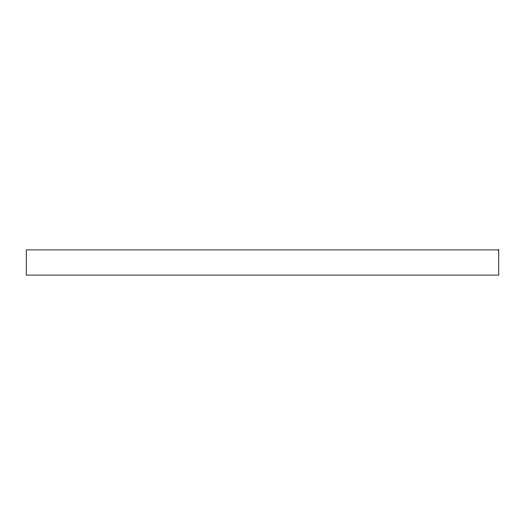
<?xml version="1.0" encoding="UTF-8"?>
<svg xmlns="http://www.w3.org/2000/svg" width="525" height="525" viewBox="0 0 525 525"><rect width="100%" height="100%" fill="white"/><g stroke="black" fill="none" stroke-linecap="round" stroke-linejoin="round"><path stroke-width="0.79" d="M498.75 249.9L26.25 249.9L26.25 275.1L498.75 275.1L498.75 249.9"/></g></svg>
